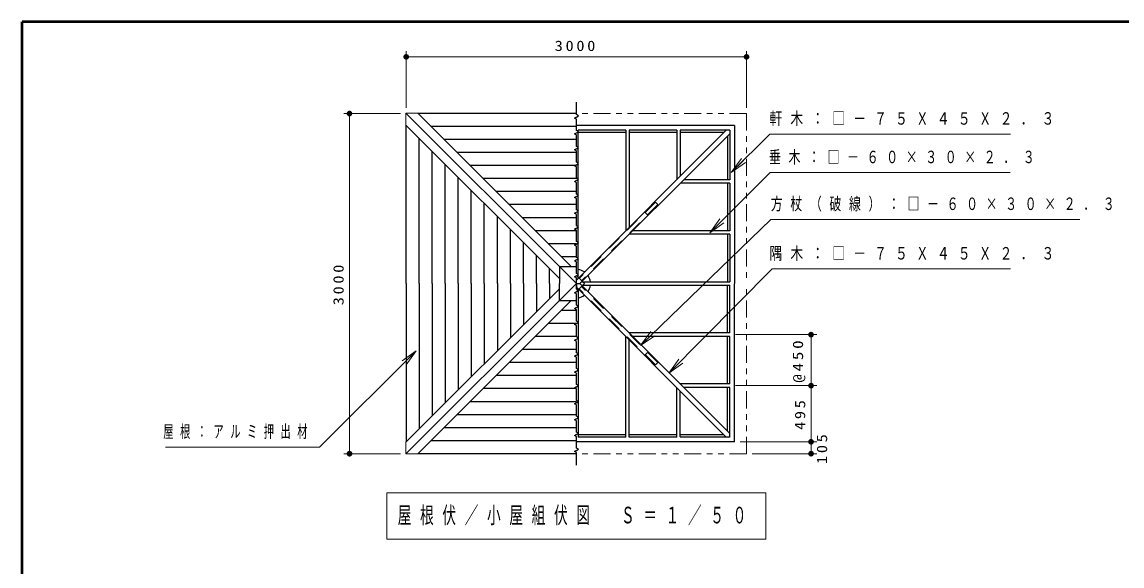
# Model space of a CAD drawing. Units: millimetres on the paper, with parts at other scales. Extents: x -365 to 0, y 0 to 257.
# Drawn here: x -365 to -171.1, y 161 to 257 of the extents above; entities that cross this region are included whole.
import ezdxf

# ---------------------------------------------------------------- set-up
doc = ezdxf.new("R2010")
doc.units = ezdxf.units.MM
doc.linetypes.add('USER1', pattern=[4.5, 2.5, -2])
doc.linetypes.add('USER3', pattern=[8, 3, -1, 1, -1, 1, -1])
doc.layers.add('1_50', color=7, linetype='Continuous', lineweight=25)
doc.layers.add('NAKAMURA図枠', color=7, linetype='Continuous', lineweight=13)
doc.styles.add('ＭＳ ゴシック', font='')
doc.styles.get('ＭＳ ゴシック').set_extended_font_data('MS Gothic')

# ---------------------------------------------------------------- blocks, each defined once
blk = doc.blocks.new('filled_dot')
at = {"color": 0, "linetype": 'Continuous', "lineweight": -2, "const_width": 1.25}
blk.add_lwpolyline([(-0.625, 0, 1), (0.625, 0, 1)], format="xyb", close=True, dxfattribs=at)

msp = doc.modelspace()

# ---------------------------------------------------------------- linework, layer by layer
at = {"layer": '1_50', "lineweight": 13}
for p, q in [((-297.263, 241.853), (-297.263, 251.853)), ((-297.263, 250.853), (-237.263, 250.853)), ((-237.263, 241.853), (-237.263, 251.853)), ((-298.263, 240.853), (-308.263, 240.853)), ((-307.263, 180.853), (-307.263, 240.853)), ((-239.946, 230.424), (-238.178, 232.898)), ((-239.946, 230.424), (-237.825, 232.545)), ((-237.471, 232.191), (-239.946, 230.424)), ((-243.732, 219.815), (-241.958, 222.285)), ((-243.732, 219.815), (-241.605, 221.931)), ((-241.252, 221.576), (-243.732, 219.815)), ((-255.94, 199.938), (-254.131, 202.383)), ((-255.94, 199.938), (-253.784, 202.024)), ((-239.209, 201.853), (-224.888, 201.853)), ((-225.888, 201.853), (-225.888, 192.853)), ((-253.436, 201.664), (-255.94, 199.938)), ((-298.003, 197.222), (-295.527, 198.989)), ((-295.527, 198.989), (-297.649, 196.868)), ((-295.527, 198.989), (-297.296, 196.515)), ((-250.98, 195.075), (-249.219, 197.554)), ((-250.98, 195.075), (-248.864, 197.202)), ((-248.51, 196.849), (-250.98, 195.075)), ((-239.209, 192.853), (-224.888, 192.853)), ((-225.888, 192.853), (-225.888, 182.953)), ((-238.363, 182.953), (-224.882, 182.953)), ((-225.882, 182.953), (-225.882, 180.853)), ((-298.263, 180.853), (-308.263, 180.853)), ((-236.263, 180.853), (-224.882, 180.853)), ((-300.663, 173.92), (-300.663, 165.787)), ((-233.863, 173.92), (-300.663, 173.92)), ((-233.863, 165.787), (-233.863, 173.92)), ((-300.663, 165.787), (-233.863, 165.787))]:
    msp.add_line(p, q, dxfattribs=at)
at = {"layer": '1_50', "color": 131, "lineweight": 13}
for p, q in [((-295.223, 240.9), (-297.309, 240.9)), ((-297.309, 238.814), (-297.309, 240.9)), ((-297.309, 182.893), (-297.309, 180.807)), ((-295.223, 180.807), (-297.309, 180.807))]:
    msp.add_line(p, q, dxfattribs=at)
at = {"layer": '1_50', "color": 131}
for p, q in [((-270.263, 213.853), (-297.309, 240.9)), ((-270.263, 213.853), (-297.309, 240.9)), ((-268.177, 213.853), (-295.223, 240.9)), ((-270.263, 211.767), (-297.309, 238.814)), ((-270.263, 209.939), (-297.309, 182.893)), ((-270.263, 207.853), (-297.309, 180.807)), ((-270.263, 207.853), (-297.309, 180.807)), ((-268.177, 207.853), (-295.223, 180.807))]:
    msp.add_line(p, q, dxfattribs=at)
at = {"layer": '1_50', "color": 4}
for p, q in [((-267.263, 240.853), (-295.177, 240.853)), ((-297.263, 210.853), (-297.263, 238.767)), ((-297.263, 210.853), (-297.263, 182.939)), ((-267.263, 180.853), (-295.177, 180.853))]:
    msp.add_line(p, q, dxfattribs=at)
at = {"layer": '1_50', "linetype": 'USER3', "lineweight": 13}
for p, q in [((-237.263, 240.853), (-267.263, 240.853)), ((-237.263, 240.853), (-237.263, 210.853)), ((-237.263, 180.853), (-237.263, 210.853)), ((-237.263, 180.853), (-267.263, 180.853))]:
    msp.add_line(p, q, dxfattribs=at)
at = {"layer": '1_50', "color": 12}
for p, q in [((-267.263, 238.574), (-292.897, 238.574)), ((-294.983, 210.853), (-294.983, 236.488)), ((-267.263, 236.275), (-290.598, 236.275)), ((-292.684, 210.853), (-292.684, 234.189)), ((-267.263, 233.976), (-288.3, 233.976)), ((-290.386, 210.853), (-290.386, 231.89)), ((-267.263, 231.678), (-286.001, 231.678)), ((-288.087, 210.853), (-288.087, 229.592)), ((-267.263, 229.379), (-283.702, 229.379)), ((-285.788, 210.853), (-285.788, 227.293)), ((-267.263, 227.08), (-281.403, 227.08)), ((-283.489, 210.853), (-283.489, 224.994)), ((-267.263, 224.781), (-279.104, 224.781)), ((-281.19, 210.853), (-281.19, 222.695)), ((-267.263, 222.483), (-276.806, 222.483)), ((-278.892, 210.853), (-278.892, 220.397)), ((-267.263, 220.184), (-274.507, 220.184)), ((-276.593, 210.853), (-276.593, 218.098)), ((-267.263, 217.885), (-272.208, 217.885)), ((-274.294, 210.853), (-274.294, 215.799)), ((-267.263, 215.586), (-269.909, 215.586)), ((-271.995, 210.853), (-271.995, 213.5)), ((-294.983, 210.853), (-294.983, 185.219)), ((-292.684, 210.853), (-292.684, 187.518)), ((-290.386, 210.853), (-290.386, 189.816)), ((-288.087, 210.853), (-288.087, 192.115)), ((-285.788, 210.853), (-285.788, 194.414)), ((-283.489, 210.853), (-283.489, 196.713)), ((-281.19, 210.853), (-281.19, 199.011)), ((-278.892, 210.853), (-278.892, 201.31)), ((-276.593, 210.853), (-276.593, 203.609)), ((-274.294, 210.853), (-274.294, 205.908)), ((-271.995, 210.853), (-271.995, 208.207)), ((-267.263, 206.121), (-269.909, 206.121)), ((-267.263, 203.822), (-272.208, 203.822)), ((-267.263, 201.523), (-274.507, 201.523)), ((-267.263, 199.224), (-276.806, 199.224)), ((-267.263, 196.926), (-279.104, 196.926)), ((-267.263, 194.627), (-281.403, 194.627)), ((-267.263, 192.328), (-283.702, 192.328)), ((-267.263, 190.029), (-286.001, 190.029)), ((-267.263, 187.73), (-288.3, 187.73)), ((-267.263, 185.432), (-290.598, 185.432)), ((-267.263, 183.133), (-292.897, 183.133))]:
    msp.add_line(p, q, dxfattribs=at)
at = {"layer": '1_50'}
for p, q in [((-239.363, 238.753), (-267.249, 238.753)), ((-239.363, 238.753), (-239.363, 210.867)), ((-267.263, 211.49), (-240.838, 237.914)), ((-258.563, 237.914), (-266.963, 237.914)), ((-266.963, 211.79), (-266.963, 237.914)), ((-258.563, 237.505), (-266.963, 237.505)), ((-266.626, 210.853), (-240.202, 237.278)), ((-258.563, 237.914), (-258.563, 220.19)), ((-249.563, 237.914), (-257.963, 237.914)), ((-257.963, 237.914), (-257.963, 220.79)), ((-249.563, 237.505), (-257.963, 237.505)), ((-249.563, 237.914), (-249.563, 229.19)), ((-248.963, 237.901), (-248.963, 229.79)), ((-240.202, 237.914), (-248.949, 237.914)), ((-241.247, 237.505), (-248.949, 237.505)), ((-240.611, 236.869), (-240.611, 229.153)), ((-240.202, 237.914), (-240.202, 229.153)), ((-240.215, 229.153), (-248.326, 229.153)), ((-240.202, 228.553), (-248.926, 228.553)), ((-240.611, 228.553), (-240.611, 220.153)), ((-240.202, 228.553), (-240.202, 220.153)), ((-240.202, 219.553), (-257.926, 219.553)), ((-240.202, 220.153), (-257.326, 220.153)), ((-240.611, 219.553), (-240.611, 211.153)), ((-240.202, 219.553), (-240.202, 211.153)), ((-267.263, 210.853), (-267.263, 211.49)), ((-267.263, 210.853), (-266.626, 210.853)), ((-267.263, 210.853), (-267.263, 210.217)), ((-267.263, 210.853), (-266.626, 210.853)), ((-267.263, 210.217), (-240.838, 183.793)), ((-266.963, 209.917), (-266.963, 183.793)), ((-266.626, 210.853), (-240.202, 184.429)), ((-266.326, 211.153), (-240.202, 211.153)), ((-266.326, 210.553), (-240.202, 210.553)), ((-240.611, 202.153), (-240.611, 210.553)), ((-240.202, 202.153), (-240.202, 210.553)), ((-239.363, 182.953), (-239.363, 210.84)), ((-240.202, 202.153), (-257.926, 202.153)), ((-258.563, 183.793), (-258.563, 201.517)), ((-257.963, 183.793), (-257.963, 200.917)), ((-240.202, 201.553), (-257.326, 201.553)), ((-240.611, 193.153), (-240.611, 201.553)), ((-240.202, 193.153), (-240.202, 201.553)), ((-249.563, 183.793), (-249.563, 192.517)), ((-240.202, 193.153), (-248.926, 193.153)), ((-240.215, 192.553), (-248.326, 192.553)), ((-240.611, 184.838), (-240.611, 192.553)), ((-240.202, 183.793), (-240.202, 192.553)), ((-248.963, 183.806), (-248.963, 191.917)), ((-239.363, 182.953), (-267.249, 182.953)), ((-258.563, 184.201), (-266.963, 184.201)), ((-258.563, 183.793), (-266.963, 183.793)), ((-249.563, 184.201), (-257.963, 184.201)), ((-249.563, 183.793), (-257.963, 183.793)), ((-241.247, 184.201), (-248.949, 184.201)), ((-240.202, 183.793), (-248.949, 183.793))]:
    msp.add_line(p, q, dxfattribs=at)
at = {"layer": '1_50', "linetype": 'USER1', "lineweight": 13}
for p, q in [((-253.333, 225.208), (-266.768, 211.773)), ((-252.908, 224.783), (-253.333, 225.208)), ((-252.908, 224.783), (-266.343, 211.348)), ((-254.699, 222.992), (-255.124, 223.417)), ((-267.263, 212.268), (-265.848, 210.853)), ((-267.263, 209.439), (-265.848, 210.853)), ((-253.333, 196.499), (-266.768, 209.934)), ((-252.908, 196.923), (-266.343, 210.358)), ((-254.699, 198.714), (-255.124, 198.29)), ((-252.908, 196.923), (-253.333, 196.499))]:
    msp.add_line(p, q, dxfattribs=at)
at = {"layer": '1_50', "color": 2}
for p, q in [((-267.263, 210.853), (-270.263, 213.853)), ((-270.263, 213.853), (-267.263, 213.853)), ((-267.263, 210.853), (-270.263, 213.853)), ((-270.263, 213.853), (-270.263, 210.853)), ((-267.263, 210.853), (-270.263, 207.853)), ((-270.263, 207.853), (-270.263, 210.853)), ((-267.263, 210.853), (-270.263, 207.853)), ((-270.263, 207.853), (-267.263, 207.853))]:
    msp.add_line(p, q, dxfattribs=at)
at = {"layer": '1_50'}
msp.add_lwpolyline([(-267.263, 178.853), (-267.263, 181.053), (-267.609, 181.253), (-266.916, 181.653), (-267.263, 181.853), (-267.263, 183.853), (-267.609, 184.053), (-266.916, 184.453), (-267.263, 184.653), (-267.263, 186.653), (-267.609, 186.853), (-266.916, 187.253), (-267.263, 187.453), (-267.263, 189.453), (-267.609, 189.653), (-266.916, 190.053), (-267.263, 190.253), (-267.263, 192.253), (-267.609, 192.453), (-266.916, 192.853), (-267.263, 193.053), (-267.263, 195.053), (-267.609, 195.253), (-266.916, 195.653), (-267.263, 195.853), (-267.263, 197.853), (-267.609, 198.053), (-266.916, 198.453), (-267.263, 198.653), (-267.263, 200.653), (-267.609, 200.853), (-266.916, 201.253), (-267.263, 201.453), (-267.263, 203.453), (-267.609, 203.653), (-266.916, 204.053), (-267.263, 204.253), (-267.263, 206.253), (-267.609, 206.453), (-266.916, 206.853), (-267.263, 207.053), (-267.263, 209.053), (-267.609, 209.253), (-266.916, 209.653), (-267.263, 209.853), (-267.263, 211.853), (-267.609, 212.053), (-266.916, 212.453), (-267.263, 212.653), (-267.263, 214.653), (-267.609, 214.853), (-266.916, 215.253), (-267.263, 215.453), (-267.263, 217.453), (-267.609, 217.653), (-266.916, 218.053), (-267.263, 218.253), (-267.263, 220.253), (-267.609, 220.453), (-266.916, 220.853), (-267.263, 221.053), (-267.263, 223.053), (-267.609, 223.253), (-266.916, 223.653), (-267.263, 223.853), (-267.263, 225.853), (-267.609, 226.053), (-266.916, 226.453), (-267.263, 226.653), (-267.263, 228.653), (-267.609, 228.853), (-266.916, 229.253), (-267.263, 229.453), (-267.263, 231.453), (-267.609, 231.653), (-266.916, 232.053), (-267.263, 232.253), (-267.263, 234.253), (-267.609, 234.453), (-266.916, 234.853), (-267.263, 235.053), (-267.263, 237.053), (-267.609, 237.253), (-266.916, 237.653), (-267.263, 237.853), (-267.263, 239.853), (-267.609, 240.053), (-266.916, 240.453), (-267.263, 240.653), (-267.263, 242.853)], dxfattribs=at)
at = {"layer": '1_50', "lineweight": 13}
for points in [[(-239.946, 230.424), (-233.153, 237.216), (-190.718, 237.216)], [(-243.732, 219.815), (-233.066, 230.424), (-190.805, 230.424)], [(-255.94, 199.938), (-232.989, 222.14), (-178.505, 222.14)], [(-250.98, 195.075), (-232.721, 213.434), (-190.721, 213.434)], [(-295.527, 198.989), (-312.521, 182.003), (-339.671, 182.003)]]:
    msp.add_lwpolyline(points, dxfattribs=at)
at = {"layer": '1_50'}
for start, end in [(55.36976, 83.1079), (6.8921, 34.63024), (325.36976, 353.1079), (276.8921, 304.63024)]:
    msp.add_arc((-267.263, 210.853), 2.5, start, end, dxfattribs=at)
at = {"layer": 'NAKAMURA図枠', "lineweight": 50}
for p, q in [((-365, 257), (-365, 0)), ((0, 257), (-365, 257))]:
    msp.add_line(p, q, dxfattribs=at)

# ---------------------------------------------------------------- block references
at = {"layer": '1_50', "lineweight": 13, "xscale": 0.4, "yscale": 0.4}
msp.add_blockref('filled_dot', (-297.263, 250.853), dxfattribs=at)
for p, rotation in [((-237.263, 250.853), 180), ((-307.263, 240.853), 270), ((-225.888, 201.853), 270), ((-225.888, 192.853), 270), ((-225.888, 192.853), 90), ((-225.888, 182.953), 90), ((-225.882, 182.953), 270), ((-307.263, 180.853), 90), ((-225.882, 180.853), 90)]:
    msp.add_blockref('filled_dot', p, dxfattribs=dict(at, rotation=rotation))

# ---------------------------------------------------------------- texts
at = {"layer": '1_50', "style": 'ＭＳ ゴシック'}
for s, insert, char_height, attachment_point in [('\\T1.33;\\W1.15;3000', (-267.263, 251.853), 1.833, 8), ('\\T1.64;\\W0.75;軒木：□－７５Ｘ４５Ｘ２．３', (-233.213, 239.866), 2.199, 4), ('\\T1.64;\\W0.7;垂木：□－６０×３０×２．３', (-233.298, 233.074), 2.199, 4), ('\\T1.64;\\W0.7;方杖（破線）：□－６０×３０×２．３', (-232.978, 224.79), 2.199, 4), ('\\T1.64;\\W0.75;隅木：□－７５Ｘ４５Ｘ２．３', (-233.217, 216.084), 2.199, 4), ('\\T1.64;\\W0.6;屋根：アルミ押出材', (-340.088, 184.653), 2.199, 4), ('\\T1.64;\\W0.6;屋根伏／小屋組伏図\u3000Ｓ＝１／５０', (-267.263, 169.853), 2.933, 5)]:
    msp.add_mtext(s, dxfattribs=dict(at, insert=insert, char_height=char_height, attachment_point=attachment_point))
at = {"layer": '1_50', "char_height": 1.833, "rotation": 90, "style": 'ＭＳ ゴシック'}
for s, insert, attachment_point in [('\\T1.33;\\W1.15;3000', (-308.263, 210.853), 8), ('\\T1.33;\\W1.2;@450', (-226.888, 197.353), 8), ('\\T1.33;\\W1.15;495', (-226.888, 187.903), 8), ('\\T1.33;\\W1.15;105', (-224.882, 181.903), 2)]:
    msp.add_mtext(s, dxfattribs=dict(at, insert=insert, attachment_point=attachment_point))

doc.saveas('drawing.dxf')
